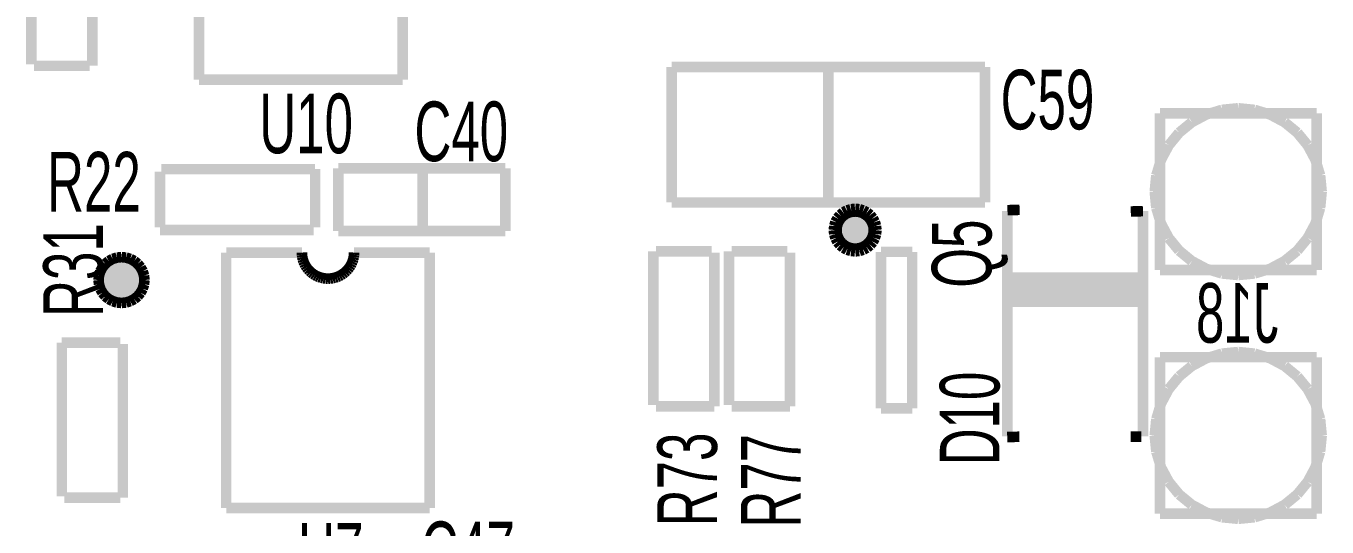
# Model space of a CAD drawing. Extents: x 0 to 105, y 0 to 80.
# Drawn here: x 64.39 to 89.3, y 37.77 to 47.37 of the extents above; entities that cross this region are included whole.
import ezdxf
from ezdxf.enums import TextEntityAlignment as Align

# ---------------------------------------------------------------- set-up
doc = ezdxf.new("R2010")
doc.units = 0
doc.layers.add('SILKSCREEN_BOTTOM', color=6, linetype='CONTINUOUS')
doc.layers.add('SILKSCREEN_TOP', color=4, linetype='CONTINUOUS')

msp = doc.modelspace()

# ---------------------------------------------------------------- linework, layer by layer
at = {"layer": 'SILKSCREEN_BOTTOM', "color": 6}
for points, const_width in [([(87.292456, 45.765256), (86.992307, 45.674207)], 0.2), ([(87.6046, 45.796), (87.292456, 45.765256)], 0.2), ([(87.916744, 45.765256), (87.6046, 45.796)], 0.2), ([(88.216893, 45.674207), (87.916744, 45.765256)], 0.2), ([(86.1046, 45.696), (89.1046, 45.696)], 0.2032), ([(86.1046, 42.696), (86.1046, 45.696)], 0.2032), ([(86.715688, 45.526351), (86.473229, 45.327371)], 0.2), ([(86.992307, 45.674207), (86.715688, 45.526351)], 0.2), ([(88.493512, 45.526351), (88.216893, 45.674207)], 0.2), ([(88.735971, 45.327371), (88.493512, 45.526351)], 0.2), ([(89.1046, 45.696), (89.1046, 42.696)], 0.2032), ([(86.473229, 45.327371), (86.274249, 45.084912)], 0.2), ([(88.934951, 45.084912), (88.735971, 45.327371)], 0.2), ([(86.274249, 45.084912), (86.126393, 44.808293)], 0.2), ([(89.082807, 44.808293), (88.934951, 45.084912)], 0.2), ([(86.126393, 44.808293), (86.035344, 44.508144)], 0.2), ([(89.173856, 44.508144), (89.082807, 44.808293)], 0.2), ([(86.035344, 44.508144), (86.0046, 44.196)], 0.2), ([(89.2046, 44.196), (89.173856, 44.508144)], 0.2), ([(86.0046, 44.196), (86.035344, 43.883856)], 0.2), ([(89.173856, 43.883856), (89.2046, 44.196)], 0.2), ([(86.035344, 43.883856), (86.126393, 43.583707)], 0.2), ([(89.082807, 43.583707), (89.173856, 43.883856)], 0.2), ([(86.126393, 43.583707), (86.274249, 43.307088)], 0.2), ([(88.934951, 43.307088), (89.082807, 43.583707)], 0.2), ([(86.274249, 43.307088), (86.473229, 43.064629)], 0.2), ([(88.735971, 43.064629), (88.934951, 43.307088)], 0.2), ([(86.473229, 43.064629), (86.715688, 42.865649)], 0.2), ([(88.493512, 42.865649), (88.735971, 43.064629)], 0.2), ([(86.715688, 42.865649), (86.992307, 42.717793)], 0.2), ([(88.216893, 42.717793), (88.493512, 42.865649)], 0.2), ([(89.1046, 42.696), (86.1046, 42.696)], 0.2032), ([(86.992307, 42.717793), (87.292456, 42.626744)], 0.2), ([(87.292456, 42.626744), (87.6046, 42.596)], 0.2), ([(87.6046, 42.596), (87.916744, 42.626744)], 0.2), ([(87.916744, 42.626744), (88.216893, 42.717793)], 0.2), ([(86.1046, 41.0224), (89.1046, 41.0224)], 0.2032), ([(86.1046, 38.0224), (86.1046, 41.0224)], 0.2032), ([(87.292456, 41.091656), (86.992307, 41.000607)], 0.2), ([(87.6046, 41.1224), (87.292456, 41.091656)], 0.2), ([(87.916744, 41.091656), (87.6046, 41.1224)], 0.2), ([(88.216893, 41.000607), (87.916744, 41.091656)], 0.2), ([(89.1046, 41.0224), (89.1046, 38.0224)], 0.2032), ([(86.715688, 40.852751), (86.473229, 40.653771)], 0.2), ([(86.992307, 41.000607), (86.715688, 40.852751)], 0.2), ([(88.493512, 40.852751), (88.216893, 41.000607)], 0.2), ([(88.735971, 40.653771), (88.493512, 40.852751)], 0.2), ([(86.473229, 40.653771), (86.274249, 40.411312)], 0.2), ([(88.934951, 40.411312), (88.735971, 40.653771)], 0.2), ([(86.274249, 40.411312), (86.126393, 40.134693)], 0.2), ([(89.082807, 40.134693), (88.934951, 40.411312)], 0.2), ([(86.126393, 40.134693), (86.035344, 39.834544)], 0.2), ([(89.173856, 39.834544), (89.082807, 40.134693)], 0.2), ([(86.035344, 39.834544), (86.0046, 39.5224)], 0.2), ([(89.2046, 39.5224), (89.173856, 39.834544)], 0.2), ([(86.0046, 39.5224), (86.035344, 39.210256)], 0.2), ([(89.173856, 39.210256), (89.2046, 39.5224)], 0.2), ([(86.035344, 39.210256), (86.126393, 38.910107)], 0.2), ([(89.082807, 38.910107), (89.173856, 39.210256)], 0.2), ([(86.126393, 38.910107), (86.274249, 38.633488)], 0.2), ([(88.934951, 38.633488), (89.082807, 38.910107)], 0.2), ([(86.274249, 38.633488), (86.473229, 38.391029)], 0.2), ([(88.735971, 38.391029), (88.934951, 38.633488)], 0.2), ([(86.473229, 38.391029), (86.715688, 38.192049)], 0.2), ([(88.493512, 38.192049), (88.735971, 38.391029)], 0.2), ([(89.1046, 38.0224), (86.1046, 38.0224)], 0.2032), ([(86.715688, 38.192049), (86.992307, 38.044193)], 0.2), ([(86.992307, 38.044193), (87.292456, 37.953144)], 0.2), ([(87.916744, 37.953144), (88.216893, 38.044193)], 0.2), ([(88.216893, 38.044193), (88.493512, 38.192049)], 0.2), ([(87.292456, 37.953144), (87.6046, 37.9224)], 0.2), ([(87.6046, 37.9224), (87.916744, 37.953144)], 0.2)]:
    msp.add_lwpolyline(points, dxfattribs=dict(at, const_width=const_width))
at = {"layer": 'SILKSCREEN_TOP', "color": 4}
for points, const_width in [([(67.7036, 51.2434), (67.7036, 46.3434)], 0.2032), ([(71.6036, 46.3434), (71.6036, 51.2434)], 0.2032), ([(64.4906, 49.5808), (64.4906, 46.6344)], 0.2032), ([(65.659, 46.609), (65.659, 49.5554)], 0.2032), ([(64.5414, 46.609), (65.6082, 46.609)], 0.2032), ([(82.7534, 46.5882), (76.7534, 46.5882)], 0.2032), ([(76.7534, 46.5882), (76.7534, 43.9882)], 0.2032), ([(79.756, 46.5074), (79.756, 43.9928)], 0.2032), ([(82.7534, 43.9882), (82.7534, 46.5882)], 0.2032), ([(67.7036, 46.3434), (71.6036, 46.3434)], 0.2032), ([(66.9544, 44.577), (66.9544, 43.5102)], 0.2032), ([(69.9262, 44.6278), (66.9798, 44.6278)], 0.2032), ([(69.9262, 43.5102), (69.9262, 44.6278)], 0.2032), ([(73.5684, 44.6436), (70.3684, 44.6436)], 0.2032), ([(70.3684, 44.6436), (70.3684, 43.4436)], 0.2032), ([(71.9836, 44.6278), (71.9836, 43.4594)], 0.2032), ([(73.5684, 43.4436), (73.5684, 44.6436)], 0.2032), ([(76.7534, 43.9882), (82.7534, 43.9882)], 0.2032), ([(79.99779, 43.729483), (79.950268, 43.671575)], 0.254), ([(79.99779, 43.729483), (79.950268, 43.671575)], 0.254), ([(80.055698, 43.777005), (79.99779, 43.729483)], 0.254), ([(80.055698, 43.777005), (79.99779, 43.729483)], 0.254), ([(80.121764, 43.812318), (80.055698, 43.777005)], 0.254), ([(80.121764, 43.812318), (80.055698, 43.777005)], 0.254), ([(80.19345, 43.834064), (80.121764, 43.812318)], 0.254), ([(80.19345, 43.834064), (80.121764, 43.812318)], 0.254), ([(80.268, 43.841407), (80.19345, 43.834064)], 0.254), ([(80.268, 43.841407), (80.19345, 43.834064)], 0.254), ([(80.34255, 43.834064), (80.268, 43.841407)], 0.254), ([(80.34255, 43.834064), (80.268, 43.841407)], 0.254), ([(80.414236, 43.812318), (80.34255, 43.834064)], 0.254), ([(80.414236, 43.812318), (80.34255, 43.834064)], 0.254), ([(80.480302, 43.777005), (80.414236, 43.812318)], 0.254), ([(80.480302, 43.777005), (80.414236, 43.812318)], 0.254), ([(80.53821, 43.729483), (80.480302, 43.777005)], 0.254), ([(80.53821, 43.729483), (80.480302, 43.777005)], 0.254), ([(80.585732, 43.671575), (80.53821, 43.729483)], 0.254), ([(80.585732, 43.671575), (80.53821, 43.729483)], 0.254), ([(83.1804, 43.8226), (83.1804, 39.5026)], 0.2032), ([(83.4182, 43.848), (83.185, 43.8404)], 0.2032), ([(85.7804, 43.8226), (85.5472, 43.815)], 0.2032), ([(85.7804, 39.5026), (85.7804, 43.8226)], 0.2032), ([(79.893209, 43.533823), (79.885866, 43.459273)], 0.254), ([(79.893209, 43.533823), (79.885866, 43.459273)], 0.254), ([(79.914955, 43.605509), (79.893209, 43.533823)], 0.254), ([(79.914955, 43.605509), (79.893209, 43.533823)], 0.254), ([(79.950268, 43.671575), (79.914955, 43.605509)], 0.254), ([(79.950268, 43.671575), (79.914955, 43.605509)], 0.254), ([(80.621045, 43.605509), (80.585732, 43.671575)], 0.254), ([(80.621045, 43.605509), (80.585732, 43.671575)], 0.254), ([(80.642791, 43.533823), (80.621045, 43.605509)], 0.254), ([(80.642791, 43.533823), (80.621045, 43.605509)], 0.254), ([(80.650134, 43.459273), (80.642791, 43.533823)], 0.254), ([(80.650134, 43.459273), (80.642791, 43.533823)], 0.254), ([(66.9544, 43.4594), (69.9008, 43.4594)], 0.2032), ([(70.3684, 43.4436), (73.5684, 43.4436)], 0.2032), ([(79.885866, 43.459273), (79.893209, 43.384723)], 0.254), ([(79.885866, 43.459273), (79.893209, 43.384723)], 0.254), ([(79.893209, 43.384723), (79.914955, 43.313037)], 0.254), ([(79.893209, 43.384723), (79.914955, 43.313037)], 0.254), ([(79.914955, 43.313037), (79.950268, 43.246971)], 0.254), ([(79.914955, 43.313037), (79.950268, 43.246971)], 0.254), ([(79.950268, 43.246971), (79.99779, 43.189063)], 0.254), ([(79.950268, 43.246971), (79.99779, 43.189063)], 0.254), ([(80.53821, 43.189063), (80.585732, 43.246971)], 0.254), ([(80.53821, 43.189063), (80.585732, 43.246971)], 0.254), ([(80.585732, 43.246971), (80.621045, 43.313037)], 0.254), ([(80.585732, 43.246971), (80.621045, 43.313037)], 0.254), ([(80.621045, 43.313037), (80.642791, 43.384723)], 0.254), ([(80.621045, 43.313037), (80.642791, 43.384723)], 0.254), ([(80.642791, 43.384723), (80.650134, 43.459273)], 0.254), ([(80.642791, 43.384723), (80.650134, 43.459273)], 0.254), ([(80.650134, 43.459273), (80.650134, 43.459273)], 0.254), ([(68.222165, 43.028635), (68.222165, 38.128635)], 0.2032), ([(69.672165, 43.028635), (68.222165, 43.028635)], 0.2032), ([(69.672165, 43.028635), (69.674067, 42.985057)], 0.2032), ([(70.670262, 42.985057), (70.672165, 43.028635)], 0.2032), ([(72.122165, 43.028635), (70.672165, 43.028635)], 0.2032), ([(70.672165, 43.028635), (70.672165, 43.028635)], 0.2032), ([(72.122165, 38.128635), (72.122165, 43.028635)], 0.2032), ([(76.4032, 43.053), (76.4032, 40.1066)], 0.2032), ([(77.5208, 43.053), (76.454, 43.053)], 0.2032), ([(77.5716, 40.0812), (77.5716, 43.0276)], 0.2032), ([(77.851, 43.053), (77.851, 40.1066)], 0.2032), ([(78.9686, 43.053), (77.9018, 43.053)], 0.2032), ([(79.0194, 40.0812), (79.0194, 43.0276)], 0.2032), ([(79.99779, 43.189063), (80.055698, 43.141541)], 0.254), ([(79.99779, 43.189063), (80.055698, 43.141541)], 0.254), ([(80.055698, 43.141541), (80.121764, 43.106228)], 0.254), ([(80.055698, 43.141541), (80.121764, 43.106228)], 0.254), ([(80.121764, 43.106228), (80.19345, 43.084482)], 0.254), ([(80.121764, 43.106228), (80.19345, 43.084482)], 0.254), ([(80.19345, 43.084482), (80.268, 43.077139)], 0.254), ([(80.19345, 43.084482), (80.268, 43.077139)], 0.254), ([(80.268, 43.077139), (80.34255, 43.084482)], 0.254), ([(80.268, 43.077139), (80.34255, 43.084482)], 0.254), ([(80.34255, 43.084482), (80.414236, 43.106228)], 0.254), ([(80.34255, 43.084482), (80.414236, 43.106228)], 0.254), ([(80.414236, 43.106228), (80.480302, 43.141541)], 0.254), ([(80.414236, 43.106228), (80.480302, 43.141541)], 0.254), ([(80.480302, 43.141541), (80.53821, 43.189063)], 0.254), ([(80.480302, 43.141541), (80.53821, 43.189063)], 0.254), ([(80.760748, 43.042188), (80.760748, 40.042188)], 0.2032), ([(81.360748, 43.042188), (80.760748, 43.042188)], 0.2032), ([(81.360748, 40.042188), (81.360748, 43.042188)], 0.2032), ([(65.907288, 42.812042), (65.852677, 42.745497)], 0.2032), ([(65.907288, 42.812042), (65.852677, 42.745497)], 0.2032), ([(65.973833, 42.866653), (65.907288, 42.812042)], 0.2032), ([(65.973833, 42.866653), (65.907288, 42.812042)], 0.2032), ([(66.049753, 42.907233), (65.973833, 42.866653)], 0.2032), ([(66.049753, 42.907233), (65.973833, 42.866653)], 0.2032), ([(66.13213, 42.932222), (66.049753, 42.907233)], 0.2032), ([(66.13213, 42.932222), (66.049753, 42.907233)], 0.2032), ([(66.2178, 42.94066), (66.13213, 42.932222)], 0.2032), ([(66.2178, 42.94066), (66.13213, 42.932222)], 0.2032), ([(66.30347, 42.932222), (66.2178, 42.94066)], 0.2032), ([(66.30347, 42.932222), (66.2178, 42.94066)], 0.2032), ([(66.385847, 42.907233), (66.30347, 42.932222)], 0.2032), ([(66.385847, 42.907233), (66.30347, 42.932222)], 0.2032), ([(66.461767, 42.866653), (66.385847, 42.907233)], 0.2032), ([(66.461767, 42.866653), (66.385847, 42.907233)], 0.2032), ([(66.528312, 42.812042), (66.461767, 42.866653)], 0.2032), ([(66.528312, 42.812042), (66.461767, 42.866653)], 0.2032), ([(66.582923, 42.745497), (66.528312, 42.812042)], 0.2032), ([(66.582923, 42.745497), (66.528312, 42.812042)], 0.2032), ([(69.674067, 42.985057), (69.679761, 42.94181)], 0.2032), ([(69.679761, 42.94181), (69.689202, 42.899225)], 0.2032), ([(69.689202, 42.899225), (69.702318, 42.857624)], 0.2032), ([(69.702318, 42.857624), (69.719011, 42.817325)], 0.2032), ([(69.719011, 42.817325), (69.739152, 42.778635)], 0.2032), ([(69.739152, 42.778635), (69.762588, 42.741846)], 0.2032), ([(70.581741, 42.741846), (70.605177, 42.778635)], 0.2032), ([(70.605177, 42.778635), (70.625318, 42.817325)], 0.2032), ([(70.625318, 42.817325), (70.642011, 42.857624)], 0.2032), ([(70.642011, 42.857624), (70.655127, 42.899225)], 0.2032), ([(70.655127, 42.899225), (70.664568, 42.94181)], 0.2032), ([(70.664568, 42.94181), (70.670262, 42.985057)], 0.2032), ([(65.787108, 42.5872), (65.77867, 42.50153)], 0.2032), ([(65.787108, 42.5872), (65.77867, 42.50153)], 0.2032), ([(65.812097, 42.669577), (65.787108, 42.5872)], 0.2032), ([(65.812097, 42.669577), (65.787108, 42.5872)], 0.2032), ([(65.852677, 42.745497), (65.812097, 42.669577)], 0.2032), ([(65.852677, 42.745497), (65.812097, 42.669577)], 0.2032), ([(66.623503, 42.669577), (66.582923, 42.745497)], 0.2032), ([(66.623503, 42.669577), (66.582923, 42.745497)], 0.2032), ([(66.648492, 42.5872), (66.623503, 42.669577)], 0.2032), ([(66.648492, 42.5872), (66.623503, 42.669577)], 0.2032), ([(66.65693, 42.50153), (66.648492, 42.5872)], 0.2032), ([(66.65693, 42.50153), (66.648492, 42.5872)], 0.2032), ([(69.762588, 42.741846), (69.789142, 42.707241)], 0.2032), ([(69.789142, 42.707241), (69.818611, 42.675081)], 0.2032), ([(69.818611, 42.675081), (69.850771, 42.645612)], 0.2032), ([(69.850771, 42.645612), (69.885376, 42.619058)], 0.2032), ([(69.885376, 42.619058), (69.922165, 42.595622)], 0.2032), ([(69.922165, 42.595622), (69.960855, 42.575481)], 0.2032), ([(69.960855, 42.575481), (70.001154, 42.558788)], 0.2032), ([(70.001154, 42.558788), (70.042755, 42.545672)], 0.2032), ([(70.042755, 42.545672), (70.08534, 42.536231)], 0.2032), ([(70.08534, 42.536231), (70.128587, 42.530537)], 0.2032), ([(70.128587, 42.530537), (70.172165, 42.528635)], 0.2032), ([(70.172165, 42.528635), (70.215742, 42.530537)], 0.2032), ([(70.215742, 42.530537), (70.258989, 42.536231)], 0.2032), ([(70.258989, 42.536231), (70.301574, 42.545672)], 0.2032), ([(70.301574, 42.545672), (70.343175, 42.558788)], 0.2032), ([(70.343175, 42.558788), (70.383474, 42.575481)], 0.2032), ([(70.383474, 42.575481), (70.422165, 42.595622)], 0.2032), ([(70.422165, 42.595622), (70.458953, 42.619058)], 0.2032), ([(70.458953, 42.619058), (70.493558, 42.645612)], 0.2032), ([(70.493558, 42.645612), (70.525718, 42.675081)], 0.2032), ([(70.525718, 42.675081), (70.555187, 42.707241)], 0.2032), ([(70.555187, 42.707241), (70.581741, 42.741846)], 0.2032), ([(83.133573, 42.6467), (83.133565, 42.6466)], 0.00127), ([(83.133573, 42.6467), (83.133565, 42.6466)], 0.00127), ([(83.133565, 42.6466), (83.133565, 41.9862)], 0.00127), ([(83.133565, 42.6466), (83.133565, 41.9862)], 0.00127), ([(83.133597, 42.646797), (83.133573, 42.6467)], 0.00127), ([(83.133597, 42.646797), (83.133573, 42.6467)], 0.00127), ([(83.133635, 42.646889), (83.133597, 42.646797)], 0.00127), ([(83.133635, 42.646889), (83.133597, 42.646797)], 0.00127), ([(83.133687, 42.646974), (83.133635, 42.646889)], 0.00127), ([(83.133687, 42.646974), (83.133635, 42.646889)], 0.00127), ([(83.133751, 42.64705), (83.133687, 42.646974)], 0.00127), ([(83.133751, 42.64705), (83.133687, 42.646974)], 0.00127), ([(83.133827, 42.647114), (83.133751, 42.64705)], 0.00127), ([(83.133827, 42.647114), (83.133751, 42.64705)], 0.00127), ([(83.133912, 42.647166), (83.133827, 42.647114)], 0.00127), ([(83.133912, 42.647166), (83.133827, 42.647114)], 0.00127), ([(83.134004, 42.647204), (83.133912, 42.647166)], 0.00127), ([(83.134004, 42.647204), (83.133912, 42.647166)], 0.00127), ([(83.134101, 42.647228), (83.134004, 42.647204)], 0.00127), ([(83.134101, 42.647228), (83.134004, 42.647204)], 0.00127), ([(83.1342, 42.647235), (83.134101, 42.647228)], 0.00127), ([(83.1342, 42.647235), (83.134101, 42.647228)], 0.00127), ([(85.7758, 42.647235), (83.1342, 42.647235)], 0.00127), ([(85.7758, 42.647235), (83.1342, 42.647235)], 0.00127), ([(85.775899, 42.647227), (85.7758, 42.647235)], 0.00127), ([(85.775899, 42.647227), (85.7758, 42.647235)], 0.00127), ([(85.775996, 42.647203), (85.775899, 42.647227)], 0.00127), ([(85.775996, 42.647203), (85.775899, 42.647227)], 0.00127), ([(85.776088, 42.647165), (85.775996, 42.647203)], 0.00127), ([(85.776088, 42.647165), (85.775996, 42.647203)], 0.00127), ([(85.776173, 42.647113), (85.776088, 42.647165)], 0.00127), ([(85.776173, 42.647113), (85.776088, 42.647165)], 0.00127), ([(85.776249, 42.647049), (85.776173, 42.647113)], 0.00127), ([(85.776249, 42.647049), (85.776173, 42.647113)], 0.00127), ([(85.776313, 42.646973), (85.776249, 42.647049)], 0.00127), ([(85.776313, 42.646973), (85.776249, 42.647049)], 0.00127), ([(85.776365, 42.646888), (85.776313, 42.646973)], 0.00127), ([(85.776365, 42.646888), (85.776313, 42.646973)], 0.00127), ([(85.776403, 42.646796), (85.776365, 42.646888)], 0.00127), ([(85.776403, 42.646796), (85.776365, 42.646888)], 0.00127), ([(85.776427, 42.646699), (85.776403, 42.646796)], 0.00127), ([(85.776427, 42.646699), (85.776403, 42.646796)], 0.00127), ([(85.776435, 42.6466), (85.776427, 42.646699)], 0.00127), ([(85.776435, 42.6466), (85.776427, 42.646699)], 0.00127), ([(85.776435, 41.9862), (85.776435, 42.6466)], 0.00127), ([(85.776435, 41.9862), (85.776435, 42.6466)], 0.00127), ([(65.77867, 42.50153), (65.787108, 42.41586)], 0.2032), ([(65.77867, 42.50153), (65.787108, 42.41586)], 0.2032), ([(65.787108, 42.41586), (65.812097, 42.333483)], 0.2032), ([(65.787108, 42.41586), (65.812097, 42.333483)], 0.2032), ([(65.812097, 42.333483), (65.852677, 42.257563)], 0.2032), ([(65.812097, 42.333483), (65.852677, 42.257563)], 0.2032), ([(65.852677, 42.257563), (65.907288, 42.191018)], 0.2032), ([(65.852677, 42.257563), (65.907288, 42.191018)], 0.2032), ([(66.528312, 42.191018), (66.582923, 42.257563)], 0.2032), ([(66.528312, 42.191018), (66.582923, 42.257563)], 0.2032), ([(66.582923, 42.257563), (66.623503, 42.333483)], 0.2032), ([(66.582923, 42.257563), (66.623503, 42.333483)], 0.2032), ([(66.623503, 42.333483), (66.648492, 42.41586)], 0.2032), ([(66.623503, 42.333483), (66.648492, 42.41586)], 0.2032), ([(66.648492, 42.41586), (66.65693, 42.50153)], 0.2032), ([(66.648492, 42.41586), (66.65693, 42.50153)], 0.2032), ([(66.65693, 42.50153), (66.65693, 42.50153)], 0.2032), ([(65.907288, 42.191018), (65.973833, 42.136407)], 0.2032), ([(65.907288, 42.191018), (65.973833, 42.136407)], 0.2032), ([(65.973833, 42.136407), (66.049753, 42.095827)], 0.2032), ([(65.973833, 42.136407), (66.049753, 42.095827)], 0.2032), ([(66.049753, 42.095827), (66.13213, 42.070838)], 0.2032), ([(66.049753, 42.095827), (66.13213, 42.070838)], 0.2032), ([(66.13213, 42.070838), (66.2178, 42.0624)], 0.2032), ([(66.13213, 42.070838), (66.2178, 42.0624)], 0.2032), ([(66.2178, 42.0624), (66.30347, 42.070838)], 0.2032), ([(66.2178, 42.0624), (66.30347, 42.070838)], 0.2032), ([(66.30347, 42.070838), (66.385847, 42.095827)], 0.2032), ([(66.30347, 42.070838), (66.385847, 42.095827)], 0.2032), ([(66.385847, 42.095827), (66.461767, 42.136407)], 0.2032), ([(66.385847, 42.095827), (66.461767, 42.136407)], 0.2032), ([(66.461767, 42.136407), (66.528312, 42.191018)], 0.2032), ([(66.461767, 42.136407), (66.528312, 42.191018)], 0.2032), ([(83.133565, 41.9862), (83.133573, 41.986101)], 0.00127), ([(83.133565, 41.9862), (83.133573, 41.986101)], 0.00127), ([(83.133573, 41.986101), (83.133597, 41.986004)], 0.00127), ([(83.133573, 41.986101), (83.133597, 41.986004)], 0.00127), ([(83.133597, 41.986004), (83.133635, 41.985912)], 0.00127), ([(83.133597, 41.986004), (83.133635, 41.985912)], 0.00127), ([(83.133635, 41.985912), (83.133687, 41.985827)], 0.00127), ([(83.133635, 41.985912), (83.133687, 41.985827)], 0.00127), ([(83.133687, 41.985827), (83.133751, 41.985751)], 0.00127), ([(83.133687, 41.985827), (83.133751, 41.985751)], 0.00127), ([(83.133751, 41.985751), (83.133827, 41.985687)], 0.00127), ([(83.133751, 41.985751), (83.133827, 41.985687)], 0.00127), ([(83.133827, 41.985687), (83.133912, 41.985635)], 0.00127), ([(83.133827, 41.985687), (83.133912, 41.985635)], 0.00127), ([(83.133912, 41.985635), (83.134004, 41.985597)], 0.00127), ([(83.133912, 41.985635), (83.134004, 41.985597)], 0.00127), ([(83.134004, 41.985597), (83.134101, 41.985573)], 0.00127), ([(83.134004, 41.985597), (83.134101, 41.985573)], 0.00127), ([(83.134101, 41.985573), (83.1342, 41.985565)], 0.00127), ([(83.134101, 41.985573), (83.1342, 41.985565)], 0.00127), ([(83.1342, 41.985565), (85.7758, 41.985565)], 0.00127), ([(83.1342, 41.985565), (85.7758, 41.985565)], 0.00127), ([(85.7758, 41.985565), (85.775899, 41.985572)], 0.00127), ([(85.7758, 41.985565), (85.775899, 41.985572)], 0.00127), ([(85.775899, 41.985572), (85.775996, 41.985596)], 0.00127), ([(85.775899, 41.985572), (85.775996, 41.985596)], 0.00127), ([(85.775996, 41.985596), (85.776088, 41.985634)], 0.00127), ([(85.775996, 41.985596), (85.776088, 41.985634)], 0.00127), ([(85.776088, 41.985634), (85.776173, 41.985686)], 0.00127), ([(85.776088, 41.985634), (85.776173, 41.985686)], 0.00127), ([(85.776173, 41.985686), (85.776249, 41.98575)], 0.00127), ([(85.776173, 41.985686), (85.776249, 41.98575)], 0.00127), ([(85.776249, 41.98575), (85.776313, 41.985826)], 0.00127), ([(85.776249, 41.98575), (85.776313, 41.985826)], 0.00127), ([(85.776313, 41.985826), (85.776365, 41.985911)], 0.00127), ([(85.776313, 41.985826), (85.776365, 41.985911)], 0.00127), ([(85.776365, 41.985911), (85.776403, 41.986003)], 0.00127), ([(85.776365, 41.985911), (85.776403, 41.986003)], 0.00127), ([(85.776403, 41.986003), (85.776427, 41.9861)], 0.00127), ([(85.776403, 41.986003), (85.776427, 41.9861)], 0.00127), ([(85.776427, 41.9861), (85.776435, 41.9862)], 0.00127), ([(85.776427, 41.9861), (85.776435, 41.9862)], 0.00127), ([(65.0748, 41.3004), (65.0748, 38.354)], 0.2032), ([(66.1924, 41.3004), (65.0748, 41.3004)], 0.2032), ([(66.2432, 38.3286), (66.2432, 41.275)], 0.2032), ([(76.454, 40.0812), (77.5716, 40.0812)], 0.2032), ([(77.9018, 40.0812), (79.0194, 40.0812)], 0.2032), ([(80.760748, 40.042188), (81.360748, 40.042188)], 0.2032), ([(83.1804, 39.4914), (83.4136, 39.497)], 0.2032), ([(85.5472, 39.497), (85.7504, 39.497)], 0.2032), ([(65.1256, 38.3286), (66.1924, 38.3286)], 0.2032), ([(68.222165, 38.128635), (72.122165, 38.128635)], 0.2032)]:
    msp.add_lwpolyline(points, dxfattribs=dict(at, const_width=const_width))
for points in [[(80.650136, 43.459272), (79.950272, 43.671576), (79.893208, 43.533824), (79.914952, 43.605508)], [(80.650136, 43.459272), (80.055696, 43.777004), (79.950272, 43.671576), (79.997792, 43.729484)], [(80.650136, 43.459272), (80.193448, 43.834064), (80.055696, 43.777004), (80.12176, 43.81232)], [(80.650136, 43.459272), (80.342552, 43.834064), (80.193448, 43.834064), (80.268, 43.841408)], [(80.650136, 43.459272), (80.480304, 43.777004), (80.342552, 43.834064), (80.41424, 43.81232)], [(80.650136, 43.459272), (80.585728, 43.671576), (80.480304, 43.777004), (80.538208, 43.729484)], [(80.650136, 43.459272), (80.642792, 43.533824), (80.585728, 43.671576), (80.621048, 43.605508)], [(80.650136, 43.459272), (79.893208, 43.533824), (79.893208, 43.384724), (79.885864, 43.459272)], [(80.650136, 43.459272), (79.893208, 43.384724), (79.950272, 43.246972), (79.914952, 43.313036)], [(80.650136, 43.459272), (79.950272, 43.246972), (80.055696, 43.14154), (79.997792, 43.189064)], [(80.650136, 43.459272), (80.055696, 43.14154), (80.193448, 43.08448), (80.12176, 43.106228)], [(80.650136, 43.459272), (80.193448, 43.08448), (80.342552, 43.08448), (80.268, 43.07714)], [(80.650136, 43.459272), (80.342552, 43.08448), (80.480304, 43.14154), (80.41424, 43.106228)], [(80.650136, 43.459272), (80.480304, 43.14154), (80.585728, 43.246972), (80.538208, 43.189064)], [(80.650136, 43.459272), (80.585728, 43.246972), (80.642792, 43.384724), (80.621048, 43.313036)], [(80.650136, 43.459272), (80.642792, 43.384724), (80.650136, 43.459272)], [(66.656928, 42.501528), (65.973832, 42.866652), (65.852676, 42.745496), (65.907288, 42.81204)], [(66.656928, 42.501528), (66.132128, 42.932224), (65.973832, 42.866652), (66.049752, 42.907232)], [(66.656928, 42.501528), (66.303472, 42.932224), (66.132128, 42.932224), (66.2178, 42.94066)], [(66.656928, 42.501528), (66.461768, 42.866652), (66.303472, 42.932224), (66.385848, 42.907232)], [(66.656928, 42.501528), (66.582924, 42.745496), (66.461768, 42.866652), (66.528312, 42.81204)], [(66.656928, 42.501528), (65.852676, 42.745496), (65.787108, 42.5872), (65.812096, 42.669576)], [(66.656928, 42.501528), (66.648492, 42.5872), (66.582924, 42.745496), (66.623504, 42.669576)], [(85.7758, 41.985564), (83.133576, 42.6467), (83.133568, 41.9862), (83.133568, 42.6466)], [(85.7758, 41.985564), (83.133632, 42.646888), (83.133576, 42.6467), (83.1336, 42.646796)], [(85.7758, 41.985564), (83.133752, 42.647048), (83.133632, 42.646888), (83.133688, 42.646976)], [(85.7758, 41.985564), (83.133912, 42.647168), (83.133752, 42.647048), (83.133824, 42.647112)], [(85.7758, 41.985564), (83.134104, 42.647228), (83.133912, 42.647168), (83.134, 42.647204)], [(85.7758, 41.985564), (85.7758, 42.647236), (83.134104, 42.647228), (83.1342, 42.647236)], [(85.7758, 41.985564), (85.776, 42.647204), (85.7758, 42.647236), (85.775896, 42.647228)], [(85.7758, 41.985564), (85.776176, 42.647112), (85.776, 42.647204), (85.776088, 42.647164)], [(85.7758, 41.985564), (85.776312, 42.646972), (85.776176, 42.647112), (85.776248, 42.647048)], [(85.7758, 41.985564), (85.7764, 42.646796), (85.776312, 42.646972), (85.776368, 42.646888)], [(85.7758, 41.985564), (85.776432, 42.6466), (85.7764, 42.646796), (85.776424, 42.6467)], [(85.7758, 41.985564), (85.776424, 41.9861), (85.776432, 42.6466), (85.776432, 41.9862)], [(66.656928, 42.501528), (65.787108, 42.5872), (65.787108, 42.41586), (65.778672, 42.501528)], [(66.656928, 42.501528), (65.787108, 42.41586), (65.852676, 42.257564), (65.812096, 42.333484)], [(66.656928, 42.501528), (65.852676, 42.257564), (65.973832, 42.136408), (65.907288, 42.191016)], [(66.656928, 42.501528), (65.973832, 42.136408), (66.132128, 42.07084), (66.049752, 42.095828)], [(66.656928, 42.501528), (66.132128, 42.07084), (66.303472, 42.07084), (66.2178, 42.0624)], [(66.656928, 42.501528), (66.303472, 42.07084), (66.461768, 42.136408), (66.385848, 42.095828)], [(66.656928, 42.501528), (66.461768, 42.136408), (66.582924, 42.257564), (66.528312, 42.191016)], [(66.656928, 42.501528), (66.582924, 42.257564), (66.648492, 42.41586), (66.623504, 42.333484)], [(66.656928, 42.501528), (66.648492, 42.41586), (66.656928, 42.501528)], [(85.7758, 41.985564), (83.133568, 41.9862), (83.1336, 41.986004), (83.133576, 41.9861)], [(85.7758, 41.985564), (83.1336, 41.986004), (83.133688, 41.985828), (83.133632, 41.985912)], [(85.7758, 41.985564), (83.133688, 41.985828), (83.133824, 41.985688), (83.133752, 41.985752)], [(85.7758, 41.985564), (83.133824, 41.985688), (83.134, 41.985596), (83.133912, 41.985636)], [(85.7758, 41.985564), (83.134, 41.985596), (83.1342, 41.985564), (83.134104, 41.985572)], [(85.7758, 41.985564), (85.776368, 41.985912), (85.776424, 41.9861), (85.7764, 41.986004)], [(85.7758, 41.985564), (85.776248, 41.985752), (85.776368, 41.985912), (85.776312, 41.985824)], [(85.7758, 41.985564), (85.776088, 41.985632), (85.776248, 41.985752), (85.776176, 41.985688)], [(85.7758, 41.985564), (85.775896, 41.985572), (85.776088, 41.985632), (85.776, 41.985596)]]:
    msp.add_solid(points, dxfattribs=at)

# ---------------------------------------------------------------- texts
at = {"layer": 'SILKSCREEN_BOTTOM', "text_generation_flag": 2, "width": 0.64}
msp.add_text('J18', height=1.143, dxfattribs=at).set_placement((87.58428, 41.8719), align=Align.MIDDLE_CENTER)
at = {"layer": 'SILKSCREEN_TOP', "width": 0.64}
for s, p in [('C59', (83.95208, 45.9613)), ('U10', (69.75348, 45.5041)), ('C40', (72.72528, 45.3517)), ('R22', (65.68948, 44.3865)), ('C47', (72.85228, 37.2999)), ('U7', (70.22592, 37.2745))]:
    msp.add_text(s, height=1.143, dxfattribs=at).set_placement(p, align=Align.MIDDLE_CENTER)
for s, p in [('Q5', (82.3087, 43.00728)), ('R31', (65.2907, 42.69232)), ('D10', (82.4611, 39.84752)), ('R73', (77.0509, 38.67912)), ('R77', (78.6511, 38.65372))]:
    msp.add_text(s, height=1.143, rotation=90, dxfattribs=at).set_placement(p, align=Align.MIDDLE_CENTER)

doc.saveas('drawing.dxf')
